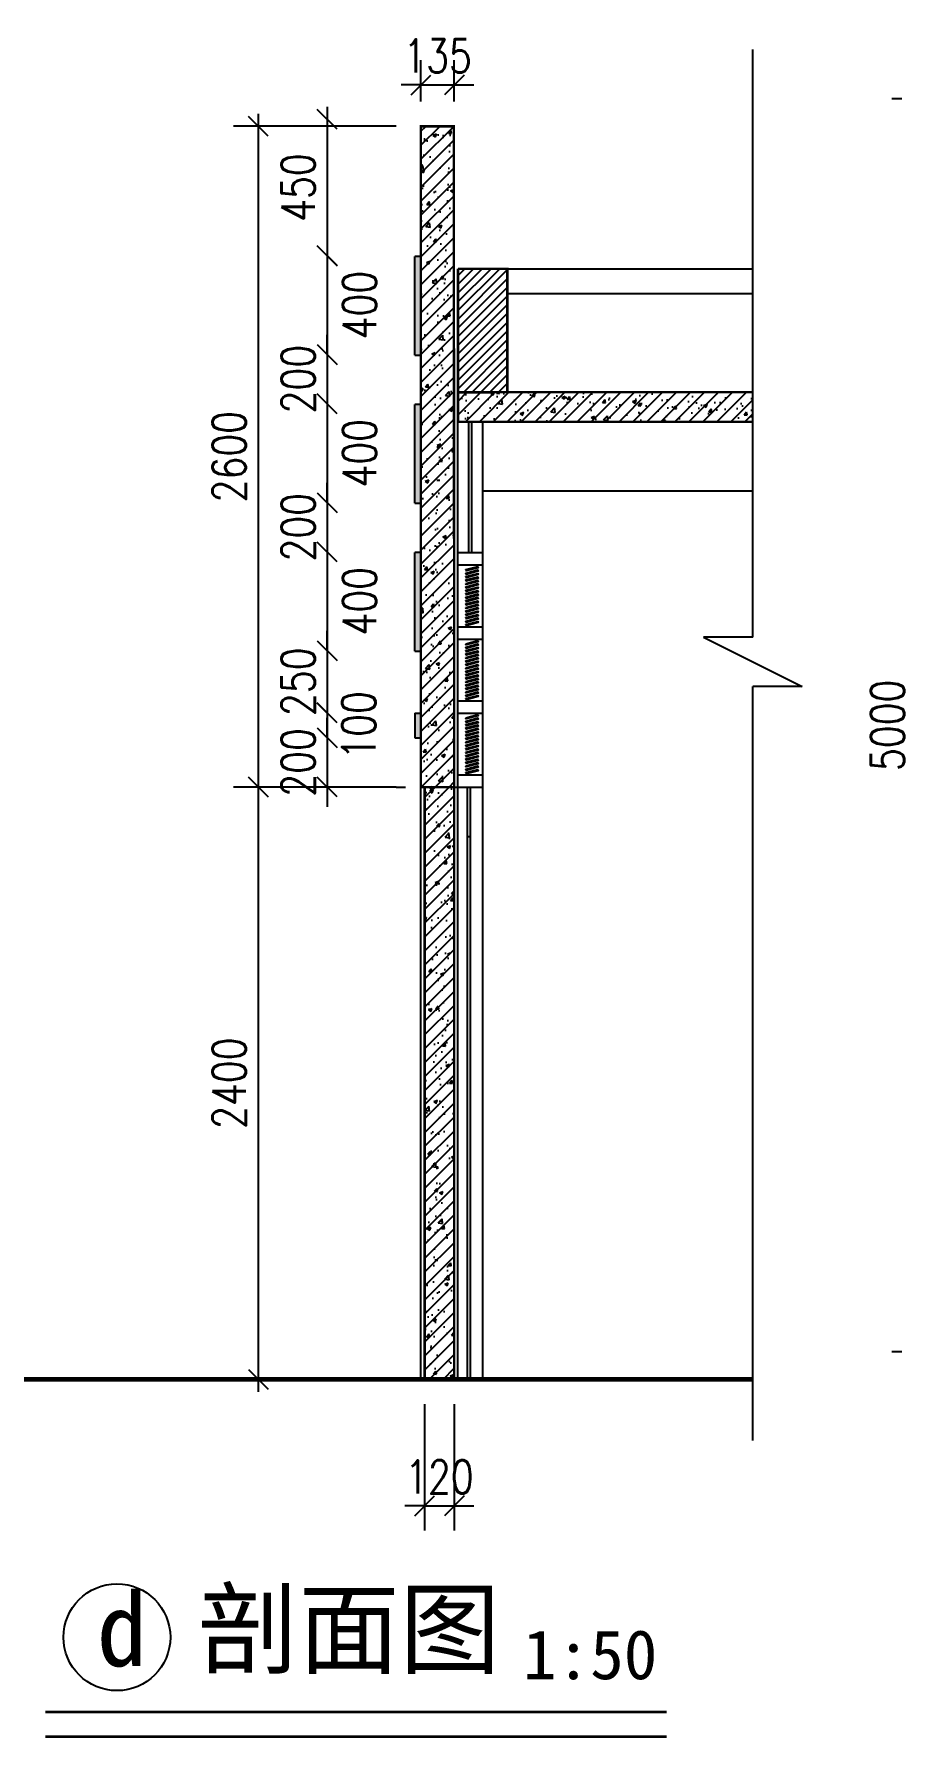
# Model space of a CAD drawing. Extents: x 249174 to 363784, y -3149 to 82603.
# Drawn here: x 336614 to 340090, y 64078 to 70982 of the extents above; entities that cross this region are included whole.
import ezdxf

# ---------------------------------------------------------------- set-up
doc = ezdxf.new("R2010")
doc.units = 0
doc.header["$LTSCALE"] = 1000
doc.header["$MEASUREMENT"] = 0
doc.linetypes.add('DOTE', pattern=[2.42, 2, -0.2, 0.02, -0.2])
doc.layers.get('0').update_dxf_attribs({"linetype": 'CONTINUOUS'})
doc.layers.get('DEFPOINTS').update_dxf_attribs({"color": 6, "linetype": 'CONTINUOUS'})
for name, color, linetype in [('111', 4, 'CONTINUOUS'), ('3', 84, 'CONTINUOUS'), ('DIM', 3, 'CONTINUOUS'), ('DOTE', 4, 'DOTE'), ('LAYER7', 8, 'CONTINUOUS'), ('LAYER8', 84, 'CONTINUOUS')]:
    doc.layers.add(name, color=color, linetype=linetype)
doc.styles.add('DIM_FONT', font='SIMPLEX', dxfattribs={"width": 0.8})
doc.styles.add('HZTXT', font='SIMSUN.TTF')
doc.dimstyles.new('NORMAL', dxfattribs={"dimtxt": 200, "dimasz": 1, "dimexe": 250, "dimexo": 300, "dimgap": 150, "dimtad": 1, "dimdec": 0, "dimzin": 0, "dimtxsty": 'DIM_FONT', "dimblk": '_DIMX', "dimblk1": '_DIMX', "dimblk2": '_DIMX', "dimsah": 1, "dimcen": 100, "dimdle": 250, "dimclrd": 3, "dimclre": 3, "dimclrt": 7, "dimazin": 3, "dimtfac": 1, "dimtdec": 0, "dimtix": 1, "dimtmove": 0, "dimatfit": 3, "dimtolj": 1, "dimtzin": 0})
pattern_1 = [(45, (-40858.927, 161180.055), (-28.2842712, 28.2842712), []), (50, (-40858.93, 161180.05), (143.452037, -12.550427), [15, -165]), (355, (-40858.93, 161180.05), (-27.750267, 150.438427), [12, -132]), (100.4514, (-40846.97, 161179.01), (115.701876, 137.88791), [12.74804, -140.22842]), (46.1842, (-40858.93, 161220.05), (213.44821, -33.1038), [22.5, -247.5]), (96.6356, (-40841.14, 161217.3), (186.93254, 194.82357), [19.12206, -210.3426]), (351.1842, (-40858.93, 161220.05), (186.93239, 194.82372), [18, -198]), (21, (-40838.93, 161210.05), (119.38141, -80.523778), [15, -165]), (326, (-40838.93, 161210.05), (48.663066, 145.03001), [12, -132]), (71.4514, (-40828.98, 161203.34), (168.044526, 64.5061), [12.74804, -140.22842]), (37.5, (-40858.927, 161180.055), (2.431971, 66.578771), [0, -130.4, 0, -134, 0, -132.5]), (7.5, (-40858.93, 161180.055), (52.613907, 78.882342), [0, -76.4, 0, -127.4, 0, -50.5]), (327.5, (-40903.527, 161180.055), (106.764487, -4.510974), [0, -50, 0, -156, 0, -207]), (317.5, (-40923.53, 161180.05), (116.637234, 20.020996), [0, -65, 0, -103.6, 0, -147])]

# ---------------------------------------------------------------- blocks, each defined once
blk = doc.blocks.new('_OBLIQUE')
at = {"color": 0, "linetype": 'BYBLOCK'}
blk.add_line((-0.5, -0.5), (0.5, 0.5), dxfattribs=at)
blk = doc.blocks.new('*D137')
at = {"color": 3, "linetype": 'BYBLOCK'}
for p, q in [((358993.7, -92696.1), (358993.7, -92616.1)), ((358993.7, -92696.1), (358993.7, -92948)), ((358993.7, -92948), (358993.7, -93028))]:
    blk.add_line(p, q, dxfattribs=at)
at = {"layer": 'DEFPOINTS', "color": 0, "linetype": 'BYBLOCK'}
for p in [(358993.7, -92696.1), (358993.7, -92948), (358993.7, -92948)]:
    blk.add_point(p, dxfattribs=at)
at = {"color": 3, "linetype": 'BYBLOCK', "xscale": 80, "yscale": 80, "zscale": 80}
for p, rotation in [((358993.7, -92696.1), 270), ((358993.7, -92948), 90)]:
    blk.add_blockref('_OBLIQUE', p, dxfattribs=dict(at, rotation=rotation))
at = {"color": 7, "linetype": 'BYBLOCK', "insert": (358876.2, -92822.1), "char_height": 135, "attachment_point": 5, "rotation": 90, "style": 'DIM_FONT'}
blk.add_mtext('\\A1;250', dxfattribs=at)
blk = doc.blocks.new('_DIMX')
blk.add_line((-150, 0), (150, 0))
at = {"const_width": 50}
blk.add_lwpolyline([(-70, -70), (70, 70)], dxfattribs=at)
blk = doc.blocks.new('*D144')
at = {"color": 3, "linetype": 'BYBLOCK'}
blk.add_line((363799.9, -92899), (363799.9, -93099), dxfattribs=at)
at = {"layer": 'DEFPOINTS', "color": 0, "linetype": 'BYBLOCK'}
for p in [(363799.9, -92949), (363799.9, -93049), (363799.9, -93049)]:
    blk.add_point(p, dxfattribs=at)
at = {"color": 3, "linetype": 'BYBLOCK', "xscale": 80, "yscale": 80, "zscale": 80}
for p, rotation in [((363799.9, -92949), 90), ((363799.9, -93049), 270)]:
    blk.add_blockref('_OBLIQUE', p, dxfattribs=dict(at, rotation=rotation))
at = {"color": 7, "linetype": 'BYBLOCK', "insert": (363927.7, -92999), "char_height": 135, "attachment_point": 5, "rotation": 90, "style": 'DIM_FONT'}
blk.add_mtext('\\A1;100', dxfattribs=at)
blk = doc.blocks.new('*D132')
at = {"color": 3, "linetype": 'BYBLOCK'}
for p, q in [((337944, -115086.9), (337285, -115086.9)), ((337385, -115036.9), (337385, -117814.4)), ((337779.3, -117764.4), (337285, -117764.4))]:
    blk.add_line(p, q, dxfattribs=at)
at = {"layer": 'DEFPOINTS', "color": 0, "linetype": 'BYBLOCK'}
for p in [(338044, -115086.9), (337385, -117764.4), (337879.3, -117764.4)]:
    blk.add_point(p, dxfattribs=at)
at = {"color": 3, "linetype": 'BYBLOCK', "xscale": 80, "yscale": 80, "zscale": 80}
for p, rotation in [((337385, -115086.9), 90), ((337385, -117764.4), 270)]:
    blk.add_blockref('_OBLIQUE', p, dxfattribs=dict(at, rotation=rotation))
at = {"color": 7, "linetype": 'BYBLOCK', "insert": (337267.5, -116425.7), "char_height": 135, "attachment_point": 5, "rotation": 90, "style": 'DIM_FONT'}
blk.add_mtext('\\A1;2600', dxfattribs=at)
blk = doc.blocks.new('*D181')
at = {"color": 3, "linetype": 'BYBLOCK'}
for p, q in [((340052.2, -114925.3), (340052.2, -120102.8)), ((340311.6, -114975.3), (339952.2, -114975.3)), ((340311.6, -120052.8), (339952.2, -120052.8))]:
    blk.add_line(p, q, dxfattribs=at)
at = {"layer": 'DEFPOINTS', "color": 0, "linetype": 'BYBLOCK'}
for p in [(340411.6, -114975.3), (340052.2, -120052.8), (340411.6, -120052.8)]:
    blk.add_point(p, dxfattribs=at)
at = {"color": 3, "linetype": 'BYBLOCK', "xscale": 80, "yscale": 80, "zscale": 80}
for p, rotation in [((340052.2, -114975.3), 90), ((340052.2, -120052.8), 270)]:
    blk.add_blockref('_OBLIQUE', p, dxfattribs=dict(at, rotation=rotation))
at = {"color": 7, "linetype": 'BYBLOCK', "insert": (339934.7, -117514), "char_height": 135, "attachment_point": 5, "rotation": 90, "style": 'DIM_FONT'}
blk.add_mtext('\\A1;5000', dxfattribs=at)
blk = doc.blocks.new('*D143')
at = {"color": 3, "linetype": 'BYBLOCK'}
for p, q in [((363799.9, -93049), (363799.9, -92969)), ((363799.9, -93049), (363799.9, -93249)), ((364017.2, -93249), (363699.9, -93249)), ((363799.9, -93249), (363799.9, -93329))]:
    blk.add_line(p, q, dxfattribs=at)
at = {"layer": 'DEFPOINTS', "color": 0, "linetype": 'BYBLOCK'}
for p in [(363799.9, -93049), (363799.9, -93249), (364117.2, -93249)]:
    blk.add_point(p, dxfattribs=at)
at = {"color": 3, "linetype": 'BYBLOCK', "xscale": 80, "yscale": 80, "zscale": 80}
for p, rotation in [((363799.9, -93049), 270), ((363799.9, -93249), 90)]:
    blk.add_blockref('_OBLIQUE', p, dxfattribs=dict(at, rotation=rotation))
at = {"color": 7, "linetype": 'BYBLOCK', "insert": (363682.4, -93149), "char_height": 135, "attachment_point": 5, "rotation": 90, "style": 'DIM_FONT'}
blk.add_mtext('\\A1;200', dxfattribs=at)
blk = doc.blocks.new('*D135')
at = {"color": 3, "linetype": 'BYBLOCK'}
for p, q in [((364194.7, -95749), (364194.7, -96261.6)), ((364314.7, -95749), (364314.7, -96261.6)), ((364194.7, -96161.6), (364114.7, -96161.6)), ((364194.7, -96161.6), (364314.7, -96161.6)), ((364314.7, -96161.6), (364394.7, -96161.6))]:
    blk.add_line(p, q, dxfattribs=at)
at = {"layer": 'DEFPOINTS', "color": 0, "linetype": 'BYBLOCK'}
for p in [(364194.7, -95649), (364314.7, -95649), (364314.7, -96161.6)]:
    blk.add_point(p, dxfattribs=at)
at = {"color": 3, "linetype": 'BYBLOCK', "xscale": 80, "yscale": 80, "zscale": 80}
blk.add_blockref('_OBLIQUE', (364194.7, -96161.6), dxfattribs=at)
at = {"color": 3, "linetype": 'BYBLOCK', "xscale": 80, "yscale": 80, "zscale": 80, "rotation": 180}
blk.add_blockref('_OBLIQUE', (364314.7, -96161.6), dxfattribs=at)
at = {"color": 7, "linetype": 'BYBLOCK', "insert": (364254.7, -96044.1), "char_height": 135, "attachment_point": 5, "style": 'DIM_FONT'}
blk.add_mtext('\\A1;120', dxfattribs=at)
blk = doc.blocks.new('*D133')
at = {"color": 3, "linetype": 'BYBLOCK'}
for p, q in [((378381.5, -93199), (378381.5, -95699)), ((378940.5, -93249), (378281.5, -93249)), ((378775.9, -95649), (378281.5, -95649))]:
    blk.add_line(p, q, dxfattribs=at)
at = {"layer": 'DEFPOINTS', "color": 0, "linetype": 'BYBLOCK'}
for p in [(379040.5, -93249), (378381.5, -95649), (378875.9, -95649)]:
    blk.add_point(p, dxfattribs=at)
at = {"color": 3, "linetype": 'BYBLOCK', "xscale": 80, "yscale": 80, "zscale": 80}
for p, rotation in [((378381.5, -93249), 90), ((378381.5, -95649), 270)]:
    blk.add_blockref('_OBLIQUE', p, dxfattribs=dict(at, rotation=rotation))
at = {"color": 7, "linetype": 'BYBLOCK', "insert": (378264, -94449), "char_height": 135, "attachment_point": 5, "rotation": 90, "style": 'DIM_FONT'}
blk.add_mtext('\\A1;2400', dxfattribs=at)
blk = doc.blocks.new('*D142')
at = {"color": 3, "linetype": 'BYBLOCK'}
blk.add_line((363800, -91046.1), (363800, -91546.1), dxfattribs=at)
at = {"layer": 'DEFPOINTS', "color": 0, "linetype": 'BYBLOCK'}
for p in [(363800, -91096.1), (363800, -91496.1), (363800, -91496.1)]:
    blk.add_point(p, dxfattribs=at)
at = {"color": 3, "linetype": 'BYBLOCK', "xscale": 80, "yscale": 80, "zscale": 80}
for p, rotation in [((363800, -91096.1), 90), ((363800, -91496.1), 270)]:
    blk.add_blockref('_OBLIQUE', p, dxfattribs=dict(at, rotation=rotation))
at = {"color": 7, "linetype": 'BYBLOCK', "insert": (363931.6, -91296.1), "char_height": 135, "attachment_point": 5, "rotation": 90, "style": 'DIM_FONT'}
blk.add_mtext('\\A1;400', dxfattribs=at)
blk = doc.blocks.new('*D141')
at = {"color": 3, "linetype": 'BYBLOCK'}
for p, q in [((358993.7, -91496.1), (358993.7, -91416.1)), ((358993.7, -91496.1), (358993.7, -91696.1)), ((358993.7, -91696.1), (358993.7, -91776.1))]:
    blk.add_line(p, q, dxfattribs=at)
at = {"layer": 'DEFPOINTS', "color": 0, "linetype": 'BYBLOCK'}
for p in [(358993.7, -91496.1), (358993.7, -91696.1), (358993.7, -91696.1)]:
    blk.add_point(p, dxfattribs=at)
at = {"color": 3, "linetype": 'BYBLOCK', "xscale": 80, "yscale": 80, "zscale": 80}
for p, rotation in [((358993.7, -91496.1), 270), ((358993.7, -91696.1), 90)]:
    blk.add_blockref('_OBLIQUE', p, dxfattribs=dict(at, rotation=rotation))
at = {"color": 7, "linetype": 'BYBLOCK', "insert": (358876.2, -91596.1), "char_height": 135, "attachment_point": 5, "rotation": 90, "style": 'DIM_FONT'}
blk.add_mtext('\\A1;200', dxfattribs=at)
blk = doc.blocks.new('*D140')
at = {"color": 3, "linetype": 'BYBLOCK'}
blk.add_line((363800, -91646.1), (363800, -92146.1), dxfattribs=at)
at = {"layer": 'DEFPOINTS', "color": 0, "linetype": 'BYBLOCK'}
for p in [(363800, -91696.1), (363800, -92096.1), (363800, -92096.1)]:
    blk.add_point(p, dxfattribs=at)
at = {"color": 3, "linetype": 'BYBLOCK', "xscale": 80, "yscale": 80, "zscale": 80}
for p, rotation in [((363800, -91696.1), 90), ((363800, -92096.1), 270)]:
    blk.add_blockref('_OBLIQUE', p, dxfattribs=dict(at, rotation=rotation))
at = {"color": 7, "linetype": 'BYBLOCK', "insert": (363931.6, -91896.1), "char_height": 135, "attachment_point": 5, "rotation": 90, "style": 'DIM_FONT'}
blk.add_mtext('\\A1;400', dxfattribs=at)
blk = doc.blocks.new('*D139')
at = {"color": 3, "linetype": 'BYBLOCK'}
for p, q in [((358993.7, -92096.1), (358993.7, -92016.1)), ((358993.7, -92096.1), (358993.7, -92296.1)), ((358993.7, -92296.1), (358993.7, -92376.1))]:
    blk.add_line(p, q, dxfattribs=at)
at = {"layer": 'DEFPOINTS', "color": 0, "linetype": 'BYBLOCK'}
for p in [(358993.7, -92096.1), (358993.7, -92296.1), (358993.7, -92296.1)]:
    blk.add_point(p, dxfattribs=at)
at = {"color": 3, "linetype": 'BYBLOCK', "xscale": 80, "yscale": 80, "zscale": 80}
for p, rotation in [((358993.7, -92096.1), 270), ((358993.7, -92296.1), 90)]:
    blk.add_blockref('_OBLIQUE', p, dxfattribs=dict(at, rotation=rotation))
at = {"color": 7, "linetype": 'BYBLOCK', "insert": (358876.2, -92196.1), "char_height": 135, "attachment_point": 5, "rotation": 90, "style": 'DIM_FONT'}
blk.add_mtext('\\A1;200', dxfattribs=at)
blk = doc.blocks.new('*D138')
at = {"color": 3, "linetype": 'BYBLOCK'}
blk.add_line((363800, -92246.1), (363800, -92746.1), dxfattribs=at)
at = {"layer": 'DEFPOINTS', "color": 0, "linetype": 'BYBLOCK'}
for p in [(363800, -92296.1), (363800, -92696.1), (363800, -92696.1)]:
    blk.add_point(p, dxfattribs=at)
at = {"color": 3, "linetype": 'BYBLOCK', "xscale": 80, "yscale": 80, "zscale": 80}
for p, rotation in [((363800, -92296.1), 90), ((363800, -92696.1), 270)]:
    blk.add_blockref('_OBLIQUE', p, dxfattribs=dict(at, rotation=rotation))
at = {"color": 7, "linetype": 'BYBLOCK', "insert": (363931.6, -92496.1), "char_height": 135, "attachment_point": 5, "rotation": 90, "style": 'DIM_FONT'}
blk.add_mtext('\\A1;400', dxfattribs=at)
blk = doc.blocks.new('*D136')
at = {"color": 3, "linetype": 'BYBLOCK'}
blk.add_line((337664.2, -115008.4), (337664.2, -115661.6), dxfattribs=at)
at = {"layer": 'DEFPOINTS', "color": 0, "linetype": 'BYBLOCK'}
for p in [(337664.2, -115058.4), (337664.2, -115611.6), (337664.2, -115611.6)]:
    blk.add_point(p, dxfattribs=at)
at = {"color": 3, "linetype": 'BYBLOCK', "xscale": 80, "yscale": 80, "zscale": 80}
for p, rotation in [((337664.2, -115058.4), 90), ((337664.2, -115611.6), 270)]:
    blk.add_blockref('_OBLIQUE', p, dxfattribs=dict(at, rotation=rotation))
at = {"color": 7, "linetype": 'BYBLOCK', "insert": (337546.7, -115335), "char_height": 135, "attachment_point": 5, "rotation": 90, "style": 'DIM_FONT'}
blk.add_mtext('\\A1;450', dxfattribs=at)
blk = doc.blocks.new('*D134')
at = {"color": 3, "linetype": 'BYBLOCK'}
for p, q in [((364179.7, -90471.5), (364179.7, -90303.8)), ((364314.7, -90471.5), (364314.7, -90303.8)), ((364179.7, -90403.8), (364099.7, -90403.8)), ((364179.7, -90403.8), (364314.7, -90403.8)), ((364314.7, -90403.8), (364394.7, -90403.8))]:
    blk.add_line(p, q, dxfattribs=at)
at = {"layer": 'DEFPOINTS', "color": 0, "linetype": 'BYBLOCK'}
for p in [(364314.7, -90403.8), (364179.7, -90571.5), (364314.7, -90571.5)]:
    blk.add_point(p, dxfattribs=at)
at = {"color": 3, "linetype": 'BYBLOCK', "xscale": 80, "yscale": 80, "zscale": 80}
blk.add_blockref('_OBLIQUE', (364179.7, -90403.8), dxfattribs=at)
at = {"color": 3, "linetype": 'BYBLOCK', "xscale": 80, "yscale": 80, "zscale": 80, "rotation": 180}
blk.add_blockref('_OBLIQUE', (364314.7, -90403.8), dxfattribs=at)
at = {"color": 7, "linetype": 'BYBLOCK', "insert": (364247.2, -90286.3), "char_height": 135, "attachment_point": 5, "style": 'DIM_FONT'}
blk.add_mtext('\\A1;135', dxfattribs=at)

msp = doc.modelspace()

# ---------------------------------------------------------------- hatches: boundary and pattern name
at = {"layer": 'DIM', "linetype": 'BYBLOCK'}
h = msp.add_hatch(color=256, dxfattribs=at)
h.paths.add_polyline_path([(338156.6, 69681.4), (338181.6, 69681.4), (338181.6, 70081.4), (338156.6, 70081.4)])
h.paths.add_polyline_path([(338156.6, 69081.4), (338181.6, 69081.4), (338181.6, 69481.4), (338156.6, 69481.4)])
h.paths.add_polyline_path([(338181.6, 68881.4), (338156.6, 68881.4), (338156.6, 68481.4), (338181.6, 68481.4)])
msp.add_hatch(color=256, dxfattribs=at).paths.add_polyline_path([(338156.6, 68131.1), (338181.6, 68131.1), (338181.6, 68231.1), (338156.6, 68231.1)])
at = {"layer": 'LAYER7', "linetype": 'BYBLOCK'}
h = msp.add_hatch(dxfattribs=at)
h.set_pattern_fill('AN31C', color=256, scale=200, style=0)
h.set_pattern_definition(pattern_1)
h.paths.add_polyline_path([(338181.6, 67931.1), (338316.6, 67931.1), (338316.6, 70608.5), (338181.6, 70608.5)])
h = msp.add_hatch(dxfattribs=at)
h.set_pattern_fill('ANSI31', color=256, scale=200, style=0)
h.set_pattern_definition([(45, (-40858.927, 161180.055), (-17.6776695, 17.6776695), [])])
h.paths.add_polyline_path([(338531.6, 70031.1), (338513.3, 70031.1), (338331.6, 70031.1), (338331.6, 69931.1), (338331.6, 69530.6), (338531.6, 69531.1)])
h = msp.add_hatch(dxfattribs=at)
h.set_pattern_fill('AN31C', color=256, scale=200, style=0)
h.set_pattern_definition(pattern_1)
h.paths.add_polyline_path([(339525.7, 69411.1), (339525.7, 69531.1), (338531.6, 69531.1), (338331.6, 69530.6), (338331.6, 69411.1)])
h = msp.add_hatch(dxfattribs=at)
h.set_pattern_fill('AN31C', color=256, scale=200, style=0)
h.set_pattern_definition(pattern_1)
h.paths.add_polyline_path([(338316.6, 67931.1), (338196.6, 67931.1), (338196.6, 65531.1), (338316.6, 65531.1)])

# ---------------------------------------------------------------- linework, layer by layer
at = {"layer": '111', "linetype": 'BYBLOCK'}
for p, q in [((339525.7, 68538.6), (339525.7, 70920.1)), ((338181.6, 65531.1), (338181.6, 70608.5)), ((338181.6, 70608.5), (338316.6, 70608.5)), ((338316.6, 65531.1), (338316.6, 70608.5)), ((338156.6, 69681.4), (338156.6, 70081.4)), ((338531.6, 69531.1), (338531.6, 70031.1)), ((338156.6, 69081.4), (338156.6, 69481.4)), ((338331.6, 65531.1), (338331.6, 69411.1)), ((338375.6, 68881.1), (338375.6, 69411.1)), ((338387.6, 68881.1), (338387.6, 69411.1)), ((338431.6, 69411.1), (338431.6, 65531.1)), ((338156.6, 68481.4), (338156.6, 68881.4)), ((338331.6, 68881.1), (338431.6, 68881.1)), ((338331.6, 68831.1), (338431.6, 68831.1)), ((338331.6, 68581.1), (338431.6, 68581.1)), ((338331.6, 68531.1), (338431.6, 68531.1)), ((339325.7, 68538.6), (339725.7, 68338.6)), ((339525.7, 68538.6), (339325.7, 68538.6)), ((339525.7, 65283.8), (339525.7, 68338.6)), ((339725.7, 68338.6), (339525.7, 68338.6)), ((338331.6, 68281.1), (338431.6, 68281.1)), ((338331.6, 68231.1), (338431.6, 68231.1)), ((338331.6, 67981.1), (338431.6, 67981.1)), ((338181.6, 67931.1), (338431.6, 67931.1)), ((338196.6, 65531.1), (338196.6, 67931.1)), ((338369.6, 67931.1), (338369.6, 65531.1)), ((338381.6, 67931.1), (338381.6, 65531.1)), ((338369.6, 67731.1), (338381.6, 67731.1))]:
    msp.add_line(p, q, dxfattribs=at)
for points, const_width in [([(338331.6, 70031.1), (338531.6, 70031.1), (338531.6, 69531.1), (339525.7, 69531.1)], 10), ([(338331.6, 70031.1), (338331.6, 69931.1), (338331.6, 69931.1), (338331.6, 69530.6), (338331.6, 69530.6), (338331.6, 69411.1), (338331.6, 69411.1)], 10), ([(338331.6, 70031.1), (338331.6, 70031.1)], 10), ([(338331.6, 69530.6), (338331.6, 69530.6), (338331.6, 69530.6), (338331.6, 69931.1)], 10), ([(338331.6, 69530.6), (338531.6, 69531.1)], 10), ([(339525.7, 69411.1), (338331.6, 69411.1)], 10), ([(339525.7, 65531.1), (336531.6, 65531.1), (336531.6, 65531.1), (336531.6, 65381.1), (336531.6, 65381.1), (336531.6, 65381.1), (336531.6, 65381.1), (336062.4, 65381.1)], 20)]:
    msp.add_lwpolyline(points, dxfattribs=dict(at, const_width=const_width))
at = {"layer": '111', "linetype": 'BYBLOCK', "const_width": 2}
for points in [[(338331.6, 68881.1), (338431.6, 68881.1), (338431.6, 68831.1), (338331.6, 68831.1)], [(338331.6, 68581.1), (338431.6, 68581.1), (338431.6, 68531.1), (338331.6, 68531.1)], [(338331.6, 68281.1), (338431.6, 68281.1), (338431.6, 68231.1), (338331.6, 68231.1)], [(338331.6, 67981.1), (338431.6, 67981.1), (338431.6, 67931.1), (338331.6, 67931.1)]]:
    msp.add_lwpolyline(points, close=True, dxfattribs=at)
at = {"layer": '111', "linetype": 'BYBLOCK'}
for points in [[(338364, 68812.1), (338411.9, 68825), (338413.3, 68819.9), (338365.3, 68807)], [(338364, 68798.2), (338411.9, 68811.1), (338413.3, 68806), (338365.3, 68793.1)], [(338364, 68784.4), (338411.9, 68797.2), (338413.3, 68792.1), (338365.3, 68779.2)], [(338364, 68770.5), (338411.9, 68783.4), (338413.3, 68778.2), (338365.3, 68765.4)], [(338364, 68756.6), (338411.9, 68769.5), (338413.3, 68764.4), (338365.3, 68751.5)], [(338364, 68742.7), (338411.9, 68755.6), (338413.3, 68750.5), (338365.3, 68737.6)], [(338364, 68728.8), (338411.9, 68741.7), (338413.3, 68736.6), (338365.3, 68723.7)], [(338364, 68714.9), (338411.9, 68727.8), (338413.3, 68722.7), (338365.3, 68709.8)], [(338364, 68701), (338411.9, 68713.9), (338413.3, 68708.8), (338365.3, 68695.9)], [(338364, 68687.1), (338411.9, 68700), (338413.3, 68694.9), (338365.3, 68682)], [(338364, 68673.2), (338411.9, 68686.1), (338413.3, 68681), (338365.3, 68668.1)], [(338364, 68659.3), (338411.9, 68672.2), (338413.3, 68667.1), (338365.3, 68654.2)], [(338364, 68645.4), (338411.9, 68658.3), (338413.3, 68653.2), (338365.3, 68640.3)], [(338364, 68631.5), (338411.9, 68644.4), (338413.3, 68639.3), (338365.3, 68626.4)], [(338364, 68617.6), (338411.9, 68630.5), (338413.3, 68625.4), (338365.3, 68612.5)], [(338364, 68603.7), (338411.9, 68616.6), (338413.3, 68611.5), (338365.3, 68598.6)], [(338364, 68589.8), (338411.9, 68602.7), (338413.3, 68597.6), (338365.3, 68584.7)], [(338364, 68512.1), (338411.9, 68525), (338413.3, 68519.9), (338365.3, 68507)], [(338364, 68498.2), (338411.9, 68511.1), (338413.3, 68506), (338365.3, 68493.1)], [(338364, 68484.4), (338411.9, 68497.2), (338413.3, 68492.1), (338365.3, 68479.2)], [(338364, 68470.5), (338411.9, 68483.4), (338413.3, 68478.2), (338365.3, 68465.4)], [(338364, 68456.6), (338411.9, 68469.5), (338413.3, 68464.4), (338365.3, 68451.5)], [(338364, 68442.7), (338411.9, 68455.6), (338413.3, 68450.5), (338365.3, 68437.6)], [(338364, 68428.8), (338411.9, 68441.7), (338413.3, 68436.6), (338365.3, 68423.7)], [(338364, 68414.9), (338411.9, 68427.8), (338413.3, 68422.7), (338365.3, 68409.8)], [(338364, 68401), (338411.9, 68413.9), (338413.3, 68408.8), (338365.3, 68395.9)], [(338364, 68387.1), (338411.9, 68400), (338413.3, 68394.9), (338365.3, 68382)], [(338364, 68373.2), (338411.9, 68386.1), (338413.3, 68381), (338365.3, 68368.1)], [(338364, 68359.3), (338411.9, 68372.2), (338413.3, 68367.1), (338365.3, 68354.2)], [(338364, 68345.4), (338411.9, 68358.3), (338413.3, 68353.2), (338365.3, 68340.3)], [(338364, 68331.5), (338411.9, 68344.4), (338413.3, 68339.3), (338365.3, 68326.4)], [(338364, 68317.6), (338411.9, 68330.5), (338413.3, 68325.4), (338365.3, 68312.5)], [(338364, 68303.7), (338411.9, 68316.6), (338413.3, 68311.5), (338365.3, 68298.6)], [(338364, 68289.8), (338411.9, 68302.7), (338413.3, 68297.6), (338365.3, 68284.7)], [(338364, 68212.1), (338411.9, 68225), (338413.3, 68219.9), (338365.3, 68207)], [(338364, 68198.2), (338411.9, 68211.1), (338413.3, 68206), (338365.3, 68193.1)], [(338364, 68184.4), (338411.9, 68197.2), (338413.3, 68192.1), (338365.3, 68179.2)], [(338364, 68170.5), (338411.9, 68183.4), (338413.3, 68178.2), (338365.3, 68165.4)], [(338364, 68156.6), (338411.9, 68169.5), (338413.3, 68164.4), (338365.3, 68151.5)], [(338364, 68142.7), (338411.9, 68155.6), (338413.3, 68150.5), (338365.3, 68137.6)], [(338364, 68128.8), (338411.9, 68141.7), (338413.3, 68136.6), (338365.3, 68123.7)], [(338364, 68114.9), (338411.9, 68127.8), (338413.3, 68122.7), (338365.3, 68109.8)], [(338364, 68101), (338411.9, 68113.9), (338413.3, 68108.8), (338365.3, 68095.9)], [(338364, 68087.1), (338411.9, 68100), (338413.3, 68094.9), (338365.3, 68082)], [(338364, 68073.2), (338411.9, 68086.1), (338413.3, 68081), (338365.3, 68068.1)], [(338364, 68059.3), (338411.9, 68072.2), (338413.3, 68067.1), (338365.3, 68054.2)], [(338364, 68045.4), (338411.9, 68058.3), (338413.3, 68053.2), (338365.3, 68040.3)], [(338364, 68031.5), (338411.9, 68044.4), (338413.3, 68039.3), (338365.3, 68026.4)], [(338364, 68017.6), (338411.9, 68030.5), (338413.3, 68025.4), (338365.3, 68012.5)], [(338364, 68003.7), (338411.9, 68016.6), (338413.3, 68011.5), (338365.3, 67998.6)], [(338364, 67989.8), (338411.9, 68002.7), (338413.3, 67997.6), (338365.3, 67984.7)]]:
    msp.add_lwpolyline(points, close=True, dxfattribs=at)
at = {"layer": '3', "linetype": 'BYBLOCK'}
for points in [[(338156.6, 69681.4), (338181.6, 69681.4), (338181.6, 70081.4), (338156.6, 70081.4)], [(338156.6, 69081.4), (338181.6, 69081.4), (338181.6, 69481.4), (338156.6, 69481.4)], [(338156.6, 68481.4), (338181.6, 68481.4), (338181.6, 68881.4), (338156.6, 68881.4)]]:
    msp.add_lwpolyline(points, dxfattribs=at)
at = {"layer": 'DIM', "linetype": 'BYBLOCK'}
for p, q in [((338156.6, 68231.1), (338156.6, 68131.1)), ((338156.6, 68231.1), (338181.6, 68231.1)), ((338156.6, 68131.1), (338181.6, 68131.1)), ((338081.6, 67931.1), (338119.1, 67931.1))]:
    msp.add_line(p, q, dxfattribs=at)
at = {"layer": 'DIM', "linetype": 'BYBLOCK', "const_width": 10}
msp.add_lwpolyline([(338181.6, 70081.4), (338181.6, 70608.5), (338314.7, 70608.5), (338316.6, 67931.1), (338181.6, 67931.1)], close=True, dxfattribs=at)
for points in [[(338196.6, 67931.1), (338196.6, 65531.1), (338316.6, 65531.1), (338316.6, 67931.1)], [(336659.4, 64183.2), (339176.6, 64183.2)], [(336659.4, 64083.2), (339176.6, 64083.2)]]:
    msp.add_lwpolyline(points, dxfattribs=at)
at = {"layer": 'DIM', "linetype": 'BYBLOCK'}
msp.add_circle((336950.1, 64486.2), 216.4, dxfattribs=at)
at = {"layer": 'DOTE', "linetype": 'BYBLOCK'}
msp.add_line((338431.6, 69131.1), (339525.7, 69131.1), dxfattribs=at)
at = {"layer": 'LAYER8', "linetype": 'BYBLOCK'}
for p, q in [((338513.3, 70031.1), (339525.7, 70031.1)), ((338531.6, 69931.1), (339525.7, 69931.1))]:
    msp.add_line(p, q, dxfattribs=at)

# ---------------------------------------------------------------- texts
at = {"layer": 'DIM', "linetype": 'BYBLOCK', "style": 'HZTXT'}
for s, height, p in [('d 剖面图', 300, (336868.4, 64369.4)), ('1:50', 200, (338595.2, 64316.1))]:
    msp.add_text(s, height=height, dxfattribs=at).set_placement(p)

# ---------------------------------------------------------------- dimensions: what is measured, and where the dimension line sits
at = {"layer": 'DIM', "linetype": 'BYBLOCK'}
for base, p1, p2, picture, middle in [((338316.6, 70776.3), (338181.6, 70608.5), (338316.6, 70608.5), '*D134', (338249.1, 70893.8)), ((338316.6, 65018.4), (338196.6, 65531.1), (338316.6, 65531.1), '*D135', (338256.6, 65135.9))]:
    dim = msp.add_linear_dim(base=base, p1=p1, p2=p2, dimstyle='NORMAL', override={"dimtxt": 135, "dimasz": 80, "dimexe": 100, "dimexo": 100, "dimgap": 50, "dimblk1": 'OBLIQUE', "dimblk2": 'OBLIQUE', "dimdle": 50}, dxfattribs=at)
    dim.commit()
    dim.dimension.update_dxf_attribs({"geometry": picture, "text_midpoint": middle, "insert": (-25998.2, 161180.1)})
for base, p1, p2, text, picture, middle, set_off in [((340189.9, 65642.7), (340549.2, 70720.2), (340549.2, 65642.7), '5000', '*D181', (340072.4, 68181.5), (137.6, 185695.5)), ((337522.6, 67931.1), (338181.6, 70608.5), (338016.9, 67931.1), '2600', '*D132', (337405.1, 69269.8), (137.6, 185695.5)), ((337801.8, 70083.9), (337801.8, 70637.1), (337801.8, 70083.9), '450', '*D136', (337684.3, 70360.5), (137.6, 185695.5)), ((337801.8, 68232), (337801.8, 68483.9), (337801.8, 68232), '250', '*D137', (337684.3, 68358), (-21191.8, 161180.1))]:
    dim = msp.add_linear_dim(base=base, p1=p1, p2=p2, angle=90, text=text, dimstyle='NORMAL', override={"dimtxt": 135, "dimasz": 80, "dimexe": 100, "dimexo": 100, "dimgap": 50, "dimblk1": 'OBLIQUE', "dimblk2": 'OBLIQUE', "dimdle": 50}, dxfattribs=at)
    dim.commit()
    dim.dimension.update_dxf_attribs({"geometry": picture, "text_midpoint": middle, "insert": set_off})
for base, p1, p2, picture, middle in [((337801.8, 69683.9), (337801.8, 70083.9), (337801.8, 69683.9), '*D142', (337933.4, 69883.9)), ((337801.8, 69083.9), (337801.8, 69483.9), (337801.8, 69083.9), '*D140', (337933.4, 69283.9)), ((337801.8, 68483.9), (337801.8, 68883.9), (337801.8, 68483.9), '*D138', (337933.4, 68683.9)), ((337801.7, 68131.1), (337801.7, 68231.1), (337801.7, 68131.1), '*D144', (337929.6, 68181.1))]:
    dim = msp.add_linear_dim(base=base, p1=p1, p2=p2, angle=90, dimstyle='NORMAL', override={"dimtxt": 135, "dimasz": 80, "dimexe": 100, "dimexo": 100, "dimgap": 50, "dimblk1": 'OBLIQUE', "dimblk2": 'OBLIQUE', "dimdle": 50}, dxfattribs=at)
    dim.commit()
    dim.dimension.update_dxf_attribs({"geometry": picture, "text_midpoint": middle, "dimtype": 128, "insert": (-25998.2, 161180.1)})
for base, p1, p2, picture, middle, set_off in [((337801.8, 69483.9), (337801.8, 69683.9), (337801.8, 69483.9), '*D141', (337684.3, 69583.9), (-21191.8, 161180.1)), ((337801.8, 68883.9), (337801.8, 69083.9), (337801.8, 68883.9), '*D139', (337684.3, 68983.9), (-21191.8, 161180.1)), ((337801.7, 67931.1), (337801.7, 68131.1), (338119.1, 67931.1), '*D143', (337684.2, 68031.1), (-25998.2, 161180.1)), ((337522.6, 65531.1), (338181.6, 67931.1), (338016.9, 65531.1), '*D133', (337405.1, 66731.1), (-40858.9, 161180.1))]:
    dim = msp.add_linear_dim(base=base, p1=p1, p2=p2, angle=90, dimstyle='NORMAL', override={"dimtxt": 135, "dimasz": 80, "dimexe": 100, "dimexo": 100, "dimgap": 50, "dimblk1": 'OBLIQUE', "dimblk2": 'OBLIQUE', "dimdle": 50}, dxfattribs=at)
    dim.commit()
    dim.dimension.update_dxf_attribs({"geometry": picture, "text_midpoint": middle, "insert": set_off})

doc.saveas('drawing.dxf')
